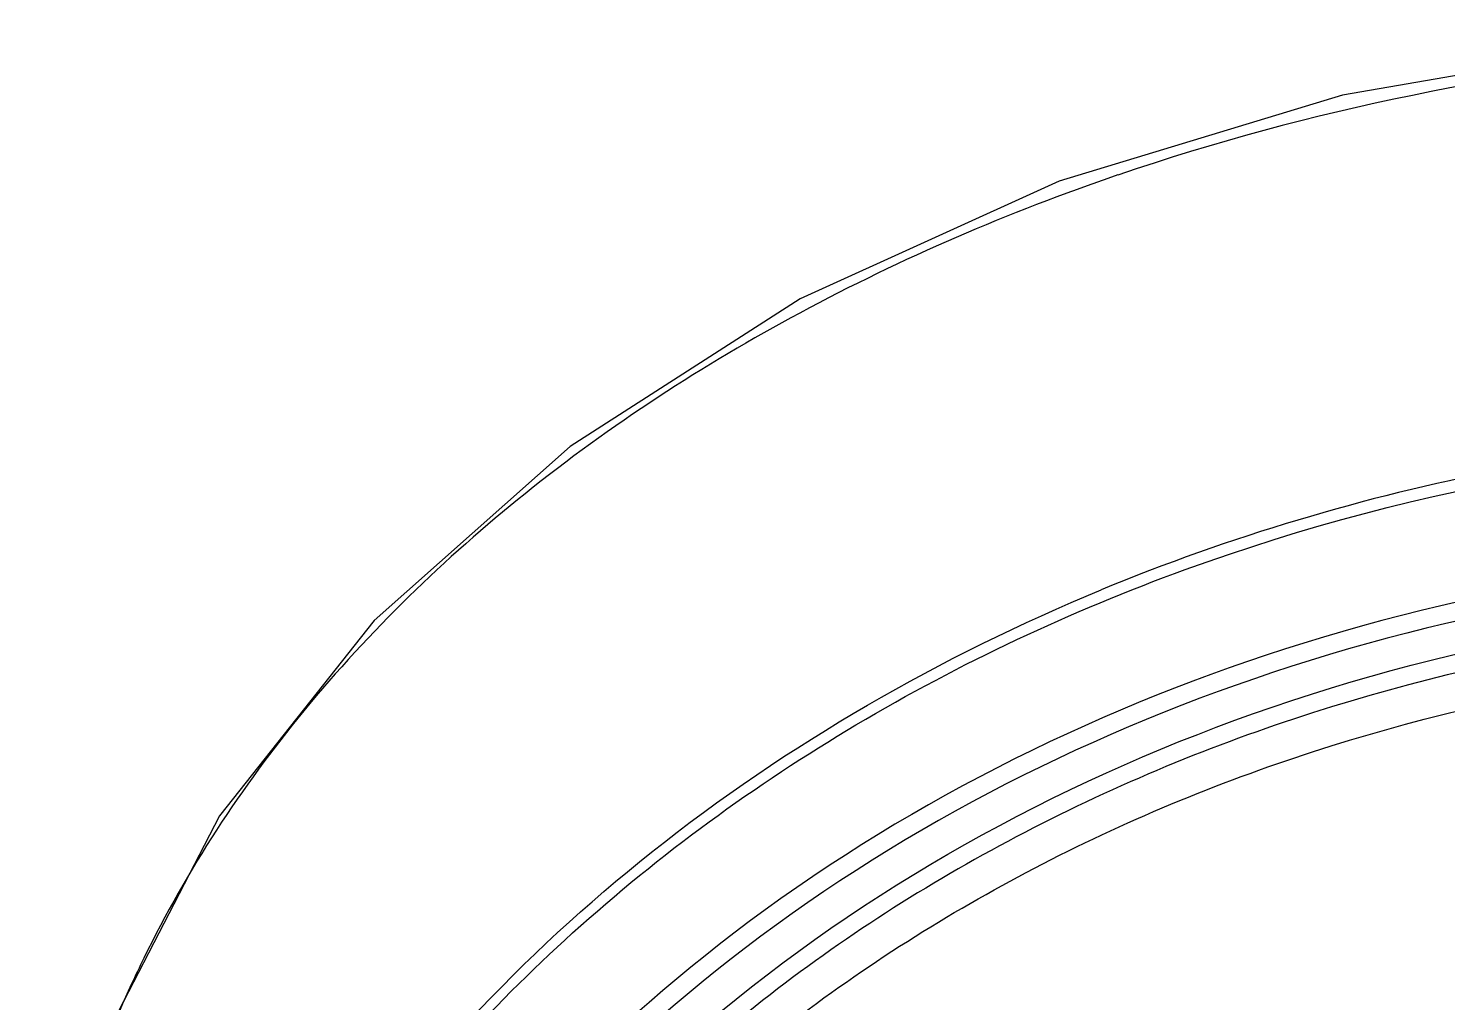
# Model space of a CAD drawing. Extents: x 0 to 1128, y 0 to 827.
# Drawn here: x 411.98 to 443.45, y 563.36 to 584.96 of the extents above; entities that cross this region are included whole.
import ezdxf

# ---------------------------------------------------------------- set-up
doc = ezdxf.new("R2010")
doc.units = 0
doc.header["$LTSCALE"] = 10
doc.header["$MEASUREMENT"] = 0
doc.layers.add('DEF_LAYER_ASSEM_MEMBER', color=7, linetype='CONTINUOUS')

msp = doc.modelspace()

# ---------------------------------------------------------------- linework, layer by layer
at = {"layer": 'DEF_LAYER_ASSEM_MEMBER', "color": 7, "linetype": 'Continuous'}
for points in [[(453.992, 584.963), (447.674, 584.613), (441.123, 583.482)], [(441.123, 583.482), (434.838, 581.572), (429.099, 578.965), (423.994, 575.688), (419.649, 571.831), (416.216, 567.495), (413.751, 562.723), (412.329, 557.664), (411.981, 552.428)]]:
    msp.add_lwpolyline(points, dxfattribs=at)
at = {"layer": 'DEF_LAYER_ASSEM_MEMBER', "color": 9, "linetype": 'Continuous'}
for centre, radius, start, end in [((437.964, 552.889), 26.073, 153.9462, 155.3674), ((437.461, 553.111), 25.523, 155.3504, 163.7725)]:
    msp.add_arc(centre, radius, start, end, dxfattribs=at)
for points, start_tangent, end_tangent in [([(453.992, 584.613), (449.378, 584.427), (436.145, 581.71)], (-1, 0.000025), (-0.946291, -0.323317)), ([(436.145, 581.712), (429.089, 578.65), (422.997, 574.643), (418.089, 569.825), (414.541, 564.341)], (-0.946165, -0.323686), (-0.439195, -0.898392)), ([(453.992, 576.068), (444.633, 575.168), (435.771, 572.509)], (-1, 0.000264), (-0.924074, -0.382214)), ([(413.589, 539.28), (413.707, 546.225), (415.555, 553.001), (419.053, 559.316), (424.051, 564.901), (430.334, 569.514), (437.632, 572.959), (453.992, 575.812)], (-0.108187, 0.994131), (0.999999, 0.001328)), ([(453.992, 573.396), (439.84, 571.195), (427.624, 564.894), (419.016, 555.354), (416.457, 549.765), (415.193, 543.881), (415.268, 537.905), (416.679, 532.044), (419.377, 526.5), (423.27, 521.464), (434.064, 513.587), (447.584, 509.491)], (-1, 0), (0.990632, -0.136562)), ([(453.992, 572.988), (439.981, 570.809), (427.886, 564.572), (419.36, 555.129), (416.825, 549.596), (415.571, 543.771), (415.642, 537.855), (417.035, 532.052), (419.703, 526.561), (423.553, 521.573), (434.234, 513.769), (447.616, 509.706)], (-1, 0), (0.990541, -0.137215)), ([(413.504, 539.169), (413.363, 544.223), (414.146, 549.243), (415.827, 554.106), (418.373, 558.694), (425.8, 566.691), (435.771, 572.509)], (-0.118024, 0.993011), (0.924076, 0.38221)), ([(453.992, 571.877), (440.038, 569.645), (433.699, 566.931), (428.099, 563.272), (423.443, 558.8), (419.9, 553.678), (417.599, 548.093), (416.624, 542.248)], (-1, 0), (-0.050045, -0.998747)), ([(417.133, 542.675), (418.269, 548.314), (420.656, 553.678), (424.211, 558.581), (428.81, 562.85), (434.29, 566.337), (440.461, 568.918), (453.992, 571.039)], (0.086035, 0.996292), (1, 0))]:
    msp.add_spline(points, degree=3, dxfattribs=dict(at, start_tangent=start_tangent, end_tangent=end_tangent))
at = {"layer": 'DEF_LAYER_ASSEM_MEMBER', "color": 7, "linetype": 'Continuous', "start_tangent": (0.000029, 1), "end_tangent": (1, 0)}
msp.add_spline([(416.292, 541.128), (417.017, 547.206), (419.162, 553.05), (422.646, 558.436), (427.335, 563.157), (439.565, 569.91), (453.992, 572.281)], degree=3, dxfattribs=at)

doc.saveas('drawing.dxf')
